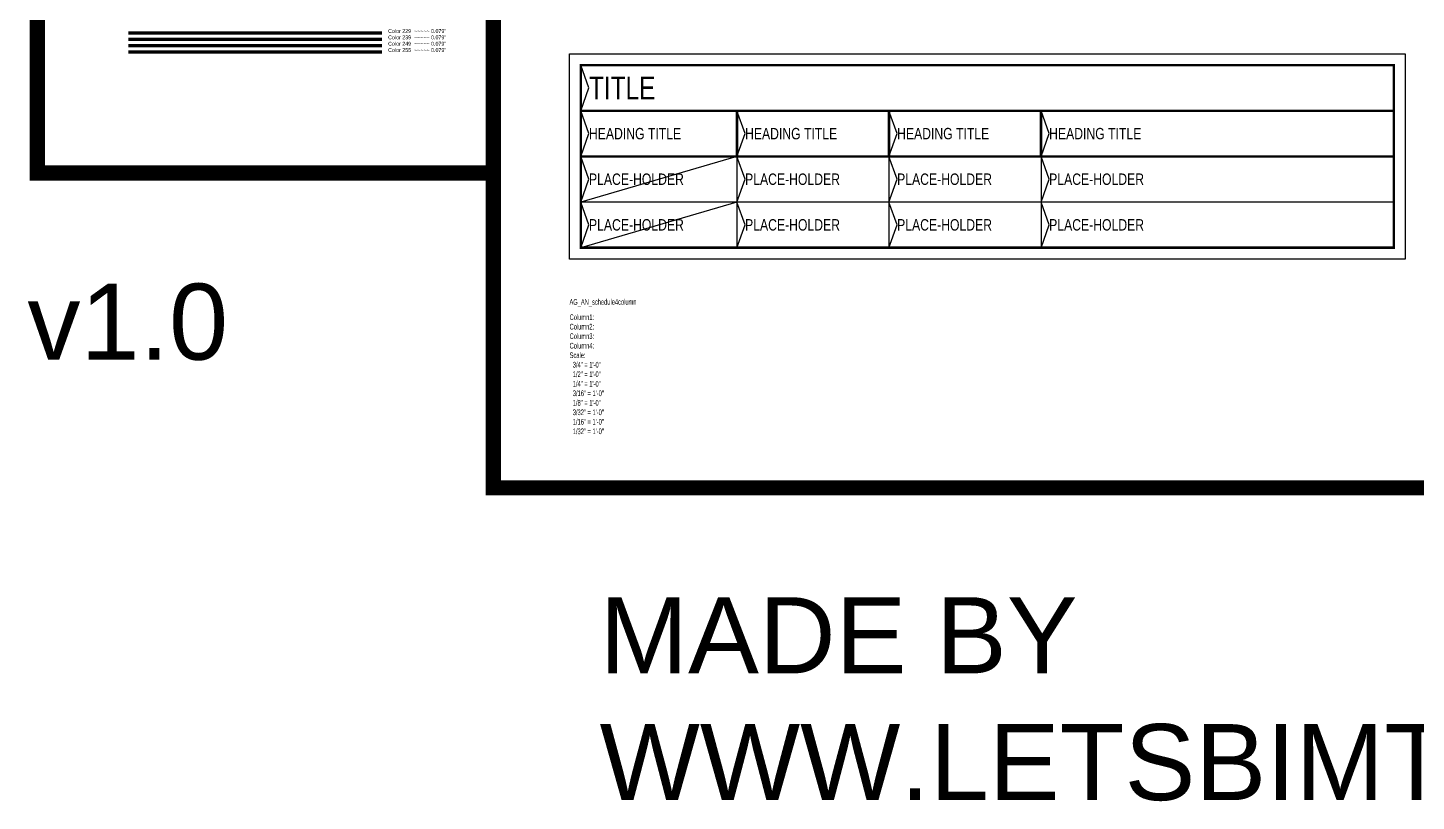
# Model space of a CAD drawing. Header units: inches. Extents: x -2048 to 3912, y -2355 to 2890.
# Drawn here: x -2048 to -952, y -2355 to -1746 of the extents above; entities that cross this region are included whole.
import ezdxf
from ezdxf.enums import TextEntityAlignment as Align

# ---------------------------------------------------------------- set-up
doc = ezdxf.new("R2010")
doc.units = ezdxf.units.IN
doc.header["$MEASUREMENT"] = 0
doc.layers.get('Defpoints').update_dxf_attribs({"color": 214})
doc.layers.add('A-ANNO-TEXT', color=2, linetype='Continuous')
doc.styles.add('AG_048_Century Gothic', font='GOTHIC.TTF', dxfattribs={"width": 0.8, "height": 4.5})
doc.styles.add('AG_096_Century Gothic', font='GOTHIC.TTF', dxfattribs={"width": 0.8, "height": 9})
doc.styles.add('AG_x_Arial', font='arial.ttf')
doc.styles.add('AG_x_Century Gothic', font='GOTHIC.TTF', dxfattribs={"width": 0.8})
doc.styles.get("Standard").update_dxf_attribs({"font": 'arial.ttf'})

# ---------------------------------------------------------------- blocks, each defined once
blk = doc.blocks.new('*U29')
at = {"layer": 'A-ANNO-TEXT'}
for p, q in [((132.2, -81), (132.2, -153)), ((252.2, -81), (252.2, -153)), ((372.2, -81), (372.2, -153)), ((650.7, -117), (9, -117)), ((650.7, -153), (9, -153))]:
    blk.add_line(p, q, dxfattribs=at)
at = {"layer": 'A-ANNO-TEXT', "const_width": 2}
blk.add_lwpolyline([(9, -9), (650.7, -9), (650.7, -153), (9, -153)], close=True, dxfattribs=at)
for points in [[(9, -45), (650.7, -45)], [(132.2, -81), (132.2, -45)], [(252.2, -81), (252.2, -45)], [(372.2, -81), (372.2, -45)], [(650.7, -81), (9, -81)]]:
    blk.add_lwpolyline(points, dxfattribs=at)
at = {"layer": 'Defpoints'}
for p, q in [((132.2, -81), (9, -117)), ((132.2, -117), (9, -153))]:
    blk.add_line(p, q, dxfattribs=at)
blk.add_lwpolyline([(0, 0), (659.7, 0), (659.7, -162), (0, -162)], close=True, dxfattribs=at)
for points in [[(9, -45), (15.4, -27), (9, -9)], [(9, -81), (15.4, -63), (9, -45)], [(132.2, -81), (138.6, -63), (132.2, -45)], [(252.2, -81), (258.6, -63), (252.2, -45)], [(372.2, -81), (378.6, -63), (372.2, -45)], [(9, -117), (15.4, -99), (9, -81)], [(132.2, -117), (138.6, -99), (132.2, -81)], [(252.2, -117), (258.6, -99), (252.2, -81)], [(372.2, -117), (378.6, -99), (372.2, -81)], [(9, -153), (15.4, -135), (9, -117)], [(132.2, -153), (138.6, -135), (132.2, -117)], [(252.2, -153), (258.6, -135), (252.2, -117)], [(372.2, -153), (378.6, -135), (372.2, -117)]]:
    blk.add_lwpolyline(points, dxfattribs=at)
at = {"layer": 'A-ANNO-TEXT', "style": 'AG_x_Century Gothic', "width": 0.8}
for tag, height, p in [('Title', 18, (15.4, -27)), ('Column1', 9, (15.4, -63)), ('Column2', 9, (138.6, -63)), ('Column3', 9, (258.6, -63)), ('Column4', 9, (378.6, -63))]:
    blk.add_attdef(tag, text='', height=height, dxfattribs=at).set_placement(p, align=Align.MIDDLE_LEFT)

msp = doc.modelspace()

# ---------------------------------------------------------------- linework, layer by layer
at = {"color": 229, "lineweight": 200}
msp.add_line((-1968.12514, -1749.58099), (-1768.12514, -1749.58099), dxfattribs=at)
at = {"color": 239, "lineweight": 200}
msp.add_line((-1968.12514, -1754.58099), (-1768.12514, -1754.58099), dxfattribs=at)
at = {"color": 249, "lineweight": 200}
msp.add_line((-1968.12514, -1759.58099), (-1768.12514, -1759.58099), dxfattribs=at)
at = {"color": 255, "lineweight": 200}
msp.add_line((-1968.12514, -1764.58099), (-1768.12514, -1764.58099), dxfattribs=at)
msp.add_lwpolyline([(-300, -2108.34642, 12, 12, 0), (-1680, -2108.34642, 12, 12, 0), (-1680, -1860, 12, 12, 0), (-2040, -1860, 12, 12, 0), (-2040, -300, 12, 12, 0), (-300, -300, 12, 12, 0)], format="xyseb", close=True)
at = {"const_width": 12}
msp.add_lwpolyline([(-1680, -300), (-1680, -2108.34642)], dxfattribs=at)

# ---------------------------------------------------------------- block references
at = {"layer": 'A-ANNO-TEXT'}
msp.add_blockref('*U29', (-1620, -1765.98826), dxfattribs=at).add_auto_attribs({'Title': 'TITLE', 'Column1': 'HEADING TITLE', 'Column2': 'HEADING TITLE', 'Column3': 'HEADING TITLE', 'Column4': 'HEADING TITLE'})

# ---------------------------------------------------------------- texts
at = {"color": 229}
msp.add_text('Color 229  ~~~~~ 0.079"', height=3, dxfattribs=at).set_placement((-1763.12514, -1749.58099))
at = {"color": 239}
msp.add_text('Color 239  ~~~~~ 0.079"', height=3, dxfattribs=at).set_placement((-1763.12514, -1754.58099))
at = {"color": 249}
msp.add_text('Color 249  ~~~~~ 0.079"', height=3, dxfattribs=at).set_placement((-1763.12514, -1759.58099))
at = {"color": 255}
msp.add_text('Color 255  ~~~~~ 0.079"', height=3, dxfattribs=at).set_placement((-1763.12514, -1764.58099))
at = {"style": 'AG_x_Arial'}
msp.add_text('v1.0', height=60, dxfattribs=at).set_placement((-2047.81719, -2007.2823))
at = {"style": 'AG_048_Century Gothic', "width": 0.6}
msp.add_text('AG_AN_schedule4column', height=4.5, dxfattribs=at).set_placement((-1619.9857, -1963.98826))
at = {"insert": (-1596.16847, -2194.60553), "char_height": 60, "width": 431.1324808, "attachment_point": 1, "style": 'AG_x_Arial'}
msp.add_mtext('{\\fArial|b0|i0|c161|p34;MADE BY\\PWWW.LETSBIMTOGETHER.COM}', dxfattribs=at)
at = {"layer": 'A-ANNO-TEXT', "char_height": 9, "width": 59.0980993, "attachment_point": 4, "style": 'AG_096_Century Gothic'}
for insert in [(-1604.58327, -1864.98826), (-1481.37491, -1864.98826), (-1361.37491, -1864.98826), (-1241.37491, -1864.98826), (-1604.58327, -1900.98826), (-1481.37491, -1900.98826), (-1361.37491, -1900.98826), (-1241.37491, -1900.98826)]:
    msp.add_mtext('PLACE-HOLDER', dxfattribs=dict(at, insert=insert))
at = {"layer": 'Defpoints', "insert": (-1619.86579, -1971.48826), "char_height": 4.5, "width": 50.7282461, "attachment_point": 1, "style": 'AG_048_Century Gothic'}
msp.add_mtext('{\\W0.6;Column1:\\PColumn2:\\PColumn3:\\PColumn4:\\PScale:\\P  3/4" = 1\'-0"\\P  1/2" = 1\'-0"\\P  1/4" = 1\'-0"\\P  3/16" = 1\'-0"\\P  1/8" = 1\'-0"\\P  3/32" = 1\'-0"\\P  1/16" = 1\'-0"\\P  1/32" = 1\'-0"}', dxfattribs=at)

doc.saveas('drawing.dxf')
